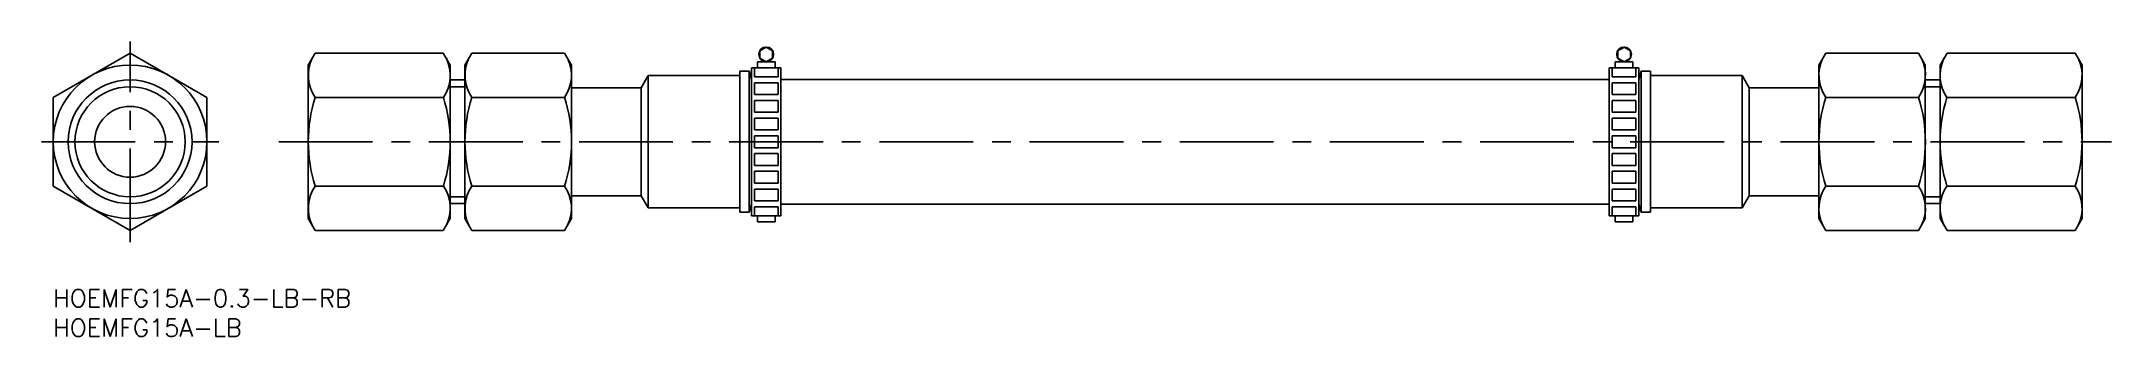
# Model space of a CAD drawing. Extents: x -2 to 348, y -8 to 42.
import ezdxf

# ---------------------------------------------------------------- set-up
doc = ezdxf.new("R2010")
doc.units = 0
doc.header["$LTSCALE"] = 0.5
doc.linetypes.add('CENTER', pattern=[50.8, 31.75, -6.35, 6.35, -6.35])
for name, color, linetype in [('MSM_CENTER', 1, 'CENTER'), ('MSM_CONTINUOUS', 7, 'CONTINUOUS'), ('MSM_NARROW', 5, 'CONTINUOUS'), ('MSM_PART_NUMBER', 7, 'CONTINUOUS')]:
    doc.layers.add(name, color=color, linetype=linetype)
doc.styles.get("Standard").update_dxf_attribs({"font": 'txt.shx', "height": 3, "bigfont": 'bigfont.shx'})

# ---------------------------------------------------------------- blocks, each defined once
blk = doc.blocks.new('*U9')
at = {"layer": 'MSM_PART_NUMBER'}
blk.add_text('HOEMFG15A-0.3-LB-RB', height=3, dxfattribs=at).set_placement((0, -3))
blk = doc.blocks.new('*U10')
at = {"layer": 'MSM_PART_NUMBER'}
blk.add_text('HOEMFG15A-LB', height=3, dxfattribs=at).set_placement((0, -8))

msp = doc.modelspace()

# ---------------------------------------------------------------- linework, layer by layer
at = {"layer": 'MSM_CENTER'}
for p, q in [((13, 8), (13, 42.02)), ((-2, 25.01), (28, 25.01)), ((38.14, 25.01), (348.14, 25.01))]:
    msp.add_line(p, q, dxfattribs=at)
at = {"layer": 'MSM_CONTINUOUS'}
for p, q in [((0, 32.52), (13, 40.02)), ((26, 32.52), (13, 40.02)), ((43.14, 38.01), (44.31, 40.02)), ((44.31, 40.02), (65.98, 40.02)), ((67.14, 38.01), (65.98, 40.02)), ((69.64, 38.01), (70.81, 40.02)), ((70.81, 40.02), (86.48, 40.02)), ((87.64, 38.01), (86.48, 40.02)), ((122.09, 38.56), (119.09, 38.56)), ((119.09, 38.56), (119.09, 37.56)), ((119.51, 40.44), (120.59, 41.06)), ((119.51, 39.19), (119.51, 40.44)), ((120.59, 38.56), (119.51, 39.19)), ((120.59, 41.06), (121.68, 40.44)), ((121.68, 39.19), (120.59, 38.56)), ((121.68, 40.44), (121.68, 39.19)), ((122.09, 38.56), (122.09, 37.56)), ((264.19, 38.56), (267.19, 38.56)), ((264.19, 38.56), (264.19, 37.56)), ((265.69, 41.06), (264.61, 40.44)), ((264.61, 40.44), (264.61, 39.19)), ((264.61, 39.19), (265.69, 38.56)), ((266.78, 40.44), (265.69, 41.06)), ((265.69, 38.56), (266.78, 39.19)), ((266.78, 39.19), (266.78, 40.44)), ((267.19, 38.56), (267.19, 37.56)), ((298.64, 38.01), (299.81, 40.02)), ((315.48, 40.02), (299.81, 40.02)), ((316.64, 38.01), (315.48, 40.02)), ((319.14, 38.01), (320.31, 40.02)), ((341.98, 40.02), (320.31, 40.02)), ((343.14, 38.01), (341.98, 40.02)), ((43.14, 38.01), (43.14, 12.01)), ((67.14, 38.01), (67.14, 12.01)), ((67.14, 35.49), (69.64, 35.49)), ((69.64, 38.01), (69.64, 12.01)), ((87.64, 38.01), (87.64, 12.01)), ((100.64, 36.21), (99.46, 34.16)), ((100.64, 36.21), (100.64, 13.81)), ((100.64, 36.21), (116.14, 36.21)), ((116.14, 36.96), (117.72, 36.96)), ((116.14, 36.96), (116.14, 13.06)), ((117.72, 36.96), (118.09, 35.56)), ((117.72, 36.96), (117.72, 13.06)), ((123.09, 37.56), (118.09, 37.56)), ((118.09, 37.56), (118.09, 12.46)), ((118.59, 37.56), (118.59, 36.01)), ((122.59, 36.01), (118.59, 36.01)), ((122.59, 37.56), (122.59, 36.01)), ((123.09, 37.56), (123.09, 12.46)), ((123.09, 35.56), (263.19, 35.56)), ((263.19, 37.56), (268.19, 37.56)), ((263.19, 37.56), (263.19, 12.46)), ((263.69, 37.56), (263.69, 36.01)), ((263.69, 36.01), (267.69, 36.01)), ((267.69, 37.56), (267.69, 36.01)), ((268.19, 37.56), (268.19, 12.46)), ((268.57, 36.96), (268.19, 35.56)), ((270.14, 36.96), (268.57, 36.96)), ((268.57, 13.06), (268.57, 36.96)), ((270.14, 36.96), (270.14, 13.06)), ((285.64, 36.21), (270.14, 36.21)), ((285.64, 13.81), (285.64, 36.21)), ((285.64, 36.21), (286.83, 34.16)), ((298.64, 12.01), (298.64, 38.01)), ((316.64, 12.01), (316.64, 38.01)), ((319.14, 35.49), (316.64, 35.49)), ((319.14, 12.01), (319.14, 38.01)), ((343.14, 12.01), (343.14, 38.01)), ((0, 17.51), (0, 32.52)), ((26, 17.51), (26, 32.52)), ((44.31, 32.52), (65.98, 32.52)), ((70.81, 32.52), (86.48, 32.52)), ((87.64, 34.16), (99.46, 34.16)), ((99.46, 34.16), (99.46, 15.86)), ((122.59, 35.01), (118.59, 35.01)), ((118.59, 35.01), (118.59, 33.01)), ((122.59, 33.01), (118.59, 33.01)), ((122.59, 32.01), (118.59, 32.01)), ((118.59, 32.01), (118.59, 30.01)), ((122.59, 35.01), (122.59, 33.01)), ((122.59, 32.01), (122.59, 30.01)), ((263.69, 35.01), (267.69, 35.01)), ((263.69, 35.01), (263.69, 33.01)), ((263.69, 33.01), (267.69, 33.01)), ((263.69, 32.01), (267.69, 32.01)), ((263.69, 32.01), (263.69, 30.01)), ((267.69, 35.01), (267.69, 33.01)), ((267.69, 32.01), (267.69, 30.01)), ((298.64, 34.16), (286.83, 34.16)), ((286.83, 15.86), (286.83, 34.16)), ((315.48, 32.52), (299.81, 32.52)), ((341.98, 32.52), (320.31, 32.52)), ((122.59, 30.01), (118.59, 30.01)), ((122.59, 29.01), (118.59, 29.01)), ((118.59, 29.01), (118.59, 27.01)), ((122.59, 29.01), (122.59, 27.01)), ((263.69, 30.01), (267.69, 30.01)), ((263.69, 29.01), (267.69, 29.01)), ((263.69, 29.01), (263.69, 27.01)), ((267.69, 29.01), (267.69, 27.01)), ((122.59, 27.01), (118.59, 27.01)), ((122.59, 26.01), (118.59, 26.01)), ((118.59, 26.01), (118.59, 24.01)), ((122.59, 26.01), (122.59, 24.01)), ((263.69, 27.01), (267.69, 27.01)), ((263.69, 26.01), (267.69, 26.01)), ((263.69, 26.01), (263.69, 24.01)), ((267.69, 26.01), (267.69, 24.01)), ((122.59, 24.01), (118.59, 24.01)), ((122.59, 23.01), (118.59, 23.01)), ((118.59, 21.01), (118.59, 23.01)), ((122.59, 21.01), (118.59, 21.01)), ((122.59, 21.01), (122.59, 23.01)), ((263.69, 24.01), (267.69, 24.01)), ((263.69, 23.01), (267.69, 23.01)), ((263.69, 21.01), (263.69, 23.01)), ((263.69, 21.01), (267.69, 21.01)), ((267.69, 21.01), (267.69, 23.01)), ((122.59, 20.01), (118.59, 20.01)), ((118.59, 18.01), (118.59, 20.01)), ((122.59, 18.01), (118.59, 18.01)), ((122.59, 18.01), (122.59, 20.01)), ((263.69, 20.01), (267.69, 20.01)), ((263.69, 18.01), (263.69, 20.01)), ((263.69, 18.01), (267.69, 18.01)), ((267.69, 18.01), (267.69, 20.01)), ((0, 17.51), (13, 10)), ((13, 10), (26, 17.51)), ((44.31, 17.51), (65.98, 17.51)), ((67.14, 14.53), (69.64, 14.53)), ((70.81, 17.51), (86.48, 17.51)), ((87.64, 15.86), (99.46, 15.86)), ((100.64, 13.81), (99.46, 15.86)), ((117.72, 13.06), (118.09, 14.46)), ((122.59, 17.01), (118.59, 17.01)), ((118.59, 15.01), (118.59, 17.01)), ((122.59, 15.01), (118.59, 15.01)), ((122.59, 14.01), (118.59, 14.01)), ((118.59, 12.46), (118.59, 14.01)), ((122.59, 15.01), (122.59, 17.01)), ((122.59, 12.46), (122.59, 14.01)), ((123.09, 14.46), (263.19, 14.46)), ((263.69, 17.01), (267.69, 17.01)), ((263.69, 15.01), (263.69, 17.01)), ((263.69, 15.01), (267.69, 15.01)), ((263.69, 14.01), (267.69, 14.01)), ((263.69, 12.46), (263.69, 14.01)), ((267.69, 15.01), (267.69, 17.01)), ((267.69, 12.46), (267.69, 14.01)), ((268.57, 13.06), (268.19, 14.46)), ((285.64, 13.81), (286.83, 15.86)), ((298.64, 15.86), (286.83, 15.86)), ((315.48, 17.51), (299.81, 17.51)), ((319.14, 14.53), (316.64, 14.53)), ((341.98, 17.51), (320.31, 17.51)), ((43.14, 12.01), (44.31, 10)), ((67.14, 12.01), (65.98, 10)), ((69.64, 12.01), (70.81, 10)), ((87.64, 12.01), (86.48, 10)), ((100.64, 13.81), (116.14, 13.81)), ((116.14, 13.06), (117.72, 13.06)), ((123.09, 12.46), (118.09, 12.46)), ((119.09, 11.46), (119.09, 12.46)), ((122.09, 11.46), (119.09, 11.46)), ((122.09, 11.46), (122.09, 12.46)), ((263.19, 12.46), (268.19, 12.46)), ((264.19, 11.46), (264.19, 12.46)), ((264.19, 11.46), (267.19, 11.46)), ((267.19, 11.46), (267.19, 12.46)), ((270.14, 13.06), (268.57, 13.06)), ((285.64, 13.81), (270.14, 13.81)), ((298.64, 12.01), (299.81, 10)), ((316.64, 12.01), (315.48, 10)), ((319.14, 12.01), (320.31, 10)), ((343.14, 12.01), (341.98, 10)), ((44.31, 10), (65.98, 10)), ((70.81, 10), (86.48, 10)), ((315.48, 10), (299.81, 10)), ((341.98, 10), (320.31, 10))]:
    msp.add_line(p, q, dxfattribs=at)
for centre, radius in [((120.59, 39.81), 1.25), ((265.69, 39.81), 1.25), ((13, 25.01), 13), ((13, 25.01), 10.48), ((13, 25.01), 6)]:
    msp.add_circle(centre, radius, dxfattribs=at)
for centre, radius, start, end in [((49.79, 36.27), 6.65, 154.3842, 214.3842), ((60.5, 36.27), 6.65, 325.6158, 25.6158), ((76.29, 36.27), 6.65, 154.3842, 214.3842), ((81, 36.27), 6.65, 325.6158, 25.6158), ((305.29, 36.27), 6.65, 154.3842, 214.3842), ((310, 36.27), 6.65, 325.6158, 25.6158), ((325.79, 36.27), 6.65, 154.3842, 214.3842), ((336.5, 36.27), 6.65, 325.6158, 25.6158), ((67.98, 25.01), 24.84, 162.412, 197.588), ((42.31, 25.01), 24.84, 342.412, 17.588), ((94.48, 25.01), 24.84, 162.412, 197.588), ((62.81, 25.01), 24.84, 342.412, 17.588), ((323.48, 25.01), 24.84, 162.412, 197.588), ((291.81, 25.01), 24.84, 342.412, 17.588), ((343.98, 25.01), 24.84, 162.412, 197.588), ((318.31, 25.01), 24.84, 342.412, 17.588), ((49.79, 13.75), 6.65, 145.6158, 205.6158), ((60.5, 13.75), 6.65, 334.3842, 34.3842), ((76.29, 13.75), 6.65, 145.6158, 205.6158), ((81, 13.75), 6.65, 334.3842, 34.3842), ((305.29, 13.75), 6.65, 145.6158, 205.6158), ((310, 13.75), 6.65, 334.3842, 34.3842), ((325.79, 13.75), 6.65, 145.6158, 205.6158), ((336.5, 13.75), 6.65, 334.3842, 34.3842)]:
    msp.add_arc(centre, radius, start, end, dxfattribs=at)
at = {"layer": 'MSM_NARROW'}
for p, q in [((67.14, 34.33), (69.64, 34.33)), ((316.64, 34.33), (319.14, 34.33)), ((67.14, 15.7), (69.64, 15.7)), ((316.64, 15.7), (319.14, 15.7))]:
    msp.add_line(p, q, dxfattribs=at)
msp.add_circle((13, 25.01), 9.32, dxfattribs=at)

# ---------------------------------------------------------------- block references
at = {"layer": 'MSM_CONTINUOUS'}
for name in ['*U9', '*U10']:
    msp.add_blockref(name, (0, 0), dxfattribs=at)

doc.saveas('drawing.dxf')
